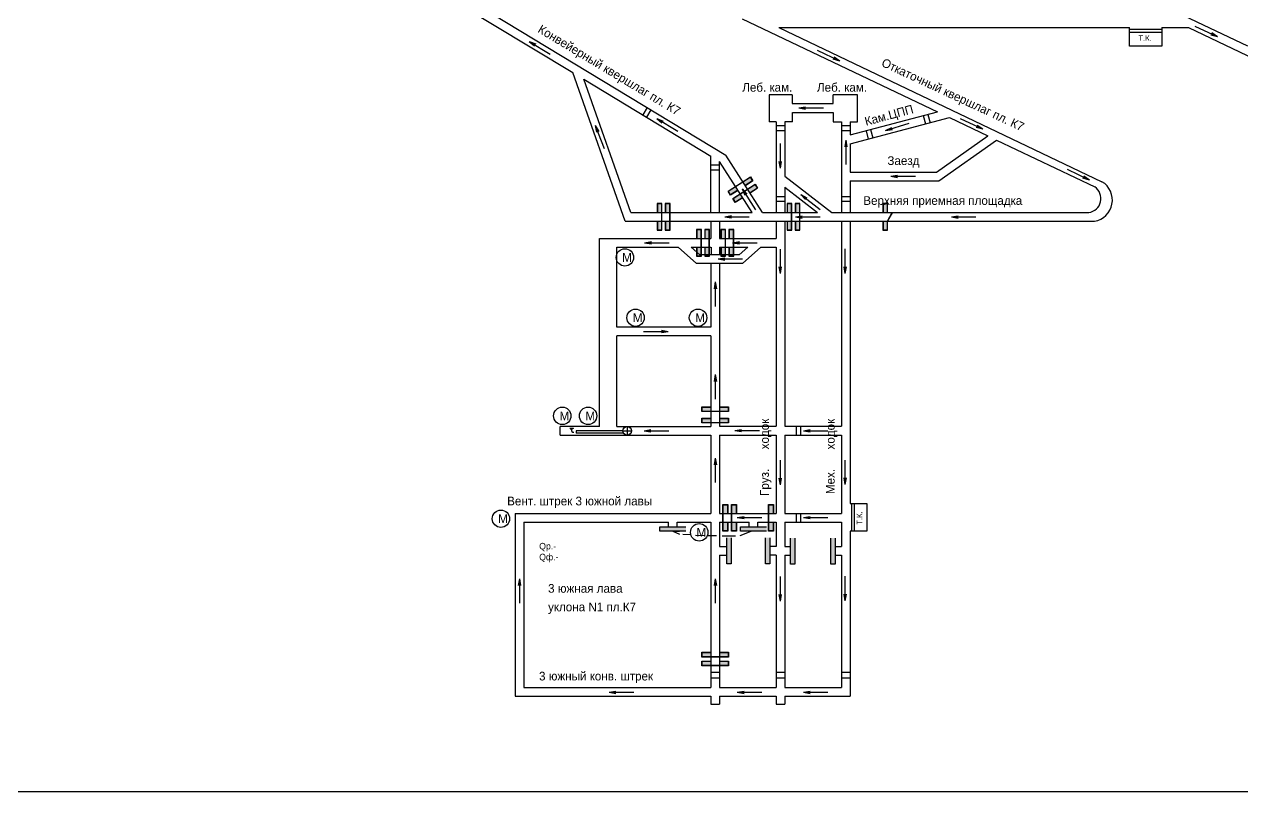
# Model space of a CAD drawing. Header units: millimetres. Extents: x -1405 to 845, y -571 to 479.
# Drawn here: x -915 to -356, y -571 to -219 of the extents above; entities that cross this region are included whole.
import ezdxf

# ---------------------------------------------------------------- set-up
doc = ezdxf.new("R2010")
doc.units = ezdxf.units.MM
for name, color, linetype in [('Датчики метана', 7, 'Continuous'), ('Двери', 7, 'Continuous'), ('Перемычки', 7, 'Continuous'), ('Струя', 7, 'Continuous')]:
    doc.layers.add(name, color=color, linetype=linetype)

msp = doc.modelspace()

# ---------------------------------------------------------------- hatches: boundary and pattern name
at = {"layer": 'Двери'}
h = msp.add_hatch(color=256, dxfattribs=at)
h.paths.add_polyline_path([(-583.68, -293.04), (-580.23, -290.83), (-581.42, -288.98), (-584.87, -291.19), (-584.81, -291.27), (-581.45, -289.12), (-580.37, -290.8), (-583.74, -292.96)])
h.paths.add_polyline_path([(-588.18, -293.43), (-584.81, -291.27), (-584.87, -291.19), (-588.24, -293.35)])
h.paths.add_polyline_path([(-590.51, -297.41), (-587.05, -295.2), (-587.11, -295.11), (-590.48, -297.27), (-591.55, -295.59), (-588.18, -293.43), (-588.24, -293.35), (-591.69, -295.56)])
h = msp.add_hatch(color=3, dxfattribs=at)
h.paths.add_polyline_path([(-580.37, -290.8), (-581.45, -289.12), (-584.81, -291.27), (-583.74, -292.96)])
h.paths.add_polyline_path([(-591.55, -295.59), (-590.48, -297.27), (-587.11, -295.11), (-588.18, -293.43)])
h = msp.add_hatch(color=256, dxfattribs=at)
h.paths.add_polyline_path([(-581.53, -296.41), (-578.07, -294.2), (-579.26, -292.35), (-582.71, -294.56), (-582.66, -294.64), (-579.29, -292.49), (-578.21, -294.17), (-581.58, -296.33)])
h.paths.add_polyline_path([(-586.03, -296.8), (-582.66, -294.64), (-582.71, -294.56), (-586.08, -296.71)])
h.paths.add_polyline_path([(-588.35, -300.78), (-584.9, -298.57), (-584.95, -298.48), (-588.32, -300.64), (-589.4, -298.95), (-586.03, -296.8), (-586.08, -296.71), (-589.54, -298.92)])
h = msp.add_hatch(color=3, dxfattribs=at)
h.paths.add_polyline_path([(-578.21, -294.17), (-579.29, -292.49), (-582.66, -294.64), (-581.58, -296.33)])
h.paths.add_polyline_path([(-589.4, -298.95), (-588.32, -300.64), (-584.95, -298.48), (-586.03, -296.8)])
h = msp.add_hatch(color=256, dxfattribs=at)
h.paths.add_polyline_path([(-624.24, -305.31), (-624.24, -301.21), (-622.04, -301.21), (-622.04, -305.31), (-622.14, -305.31), (-622.14, -301.31), (-624.14, -301.31), (-624.14, -305.31)])
h.paths.add_polyline_path([(-622.14, -309.31), (-622.14, -305.31), (-622.04, -305.31), (-622.04, -309.31)])
h.paths.add_polyline_path([(-624.24, -313.41), (-624.24, -309.31), (-624.14, -309.31), (-624.14, -313.31), (-622.14, -313.31), (-622.14, -309.31), (-622.04, -309.31), (-622.04, -313.41)])
h = msp.add_hatch(color=3, dxfattribs=at)
h.paths.add_polyline_path([(-624.14, -301.31), (-622.14, -301.31), (-622.14, -305.31), (-624.14, -305.31)])
h.paths.add_polyline_path([(-622.14, -313.31), (-624.14, -313.31), (-624.14, -309.31), (-622.14, -309.31)])
h = msp.add_hatch(color=256, dxfattribs=at)
h.paths.add_polyline_path([(-620.51, -305.31), (-620.51, -301.21), (-618.31, -301.21), (-618.31, -305.31), (-618.41, -305.31), (-618.41, -301.31), (-620.41, -301.31), (-620.41, -305.31)])
h.paths.add_polyline_path([(-618.41, -309.31), (-618.41, -305.31), (-618.31, -305.31), (-618.31, -309.31)])
h.paths.add_polyline_path([(-620.51, -313.41), (-620.51, -309.31), (-620.41, -309.31), (-620.41, -313.31), (-618.41, -313.31), (-618.41, -309.31), (-618.31, -309.31), (-618.31, -313.41)])
h = msp.add_hatch(color=3, dxfattribs=at)
h.paths.add_polyline_path([(-620.41, -301.31), (-618.41, -301.31), (-618.41, -305.31), (-620.41, -305.31)])
h.paths.add_polyline_path([(-618.41, -313.31), (-620.41, -313.31), (-620.41, -309.31), (-618.41, -309.31)])
h = msp.add_hatch(color=256, dxfattribs=at)
h.paths.add_polyline_path([(-564.55, -305.31), (-564.55, -301.21), (-562.35, -301.21), (-562.35, -305.31), (-562.45, -305.31), (-562.45, -301.31), (-564.45, -301.31), (-564.45, -305.31)])
h.paths.add_polyline_path([(-562.45, -309.31), (-562.45, -305.31), (-562.35, -305.31), (-562.35, -309.31)])
h.paths.add_polyline_path([(-564.55, -313.41), (-564.55, -309.31), (-564.45, -309.31), (-564.45, -313.31), (-562.45, -313.31), (-562.45, -309.31), (-562.35, -309.31), (-562.35, -313.41)])
h = msp.add_hatch(color=3, dxfattribs=at)
h.paths.add_polyline_path([(-564.45, -301.31), (-562.45, -301.31), (-562.45, -305.31), (-564.45, -305.31)])
h.paths.add_polyline_path([(-562.45, -313.31), (-564.45, -313.31), (-564.45, -309.31), (-562.45, -309.31)])
h = msp.add_hatch(color=256, dxfattribs=at)
h.paths.add_polyline_path([(-560.82, -305.31), (-560.82, -301.21), (-558.62, -301.21), (-558.62, -305.31), (-558.72, -305.31), (-558.72, -301.31), (-560.72, -301.31), (-560.72, -305.31)])
h.paths.add_polyline_path([(-558.72, -309.31), (-558.72, -305.31), (-558.62, -305.31), (-558.62, -309.31)])
h.paths.add_polyline_path([(-560.82, -313.41), (-560.82, -309.31), (-560.72, -309.31), (-560.72, -313.31), (-558.72, -313.31), (-558.72, -309.31), (-558.62, -309.31), (-558.62, -313.41)])
h = msp.add_hatch(color=3, dxfattribs=at)
h.paths.add_polyline_path([(-560.72, -301.31), (-558.72, -301.31), (-558.72, -305.31), (-560.72, -305.31)])
h.paths.add_polyline_path([(-558.72, -313.31), (-560.72, -313.31), (-560.72, -309.31), (-558.72, -309.31)])
h = msp.add_hatch(color=3, dxfattribs=at)
h.paths.add_polyline_path([(-520.42, -301.29), (-518.42, -301.29), (-518.42, -305.29), (-520.42, -305.29)])
h.paths.add_polyline_path([(-518.42, -313.29), (-520.42, -313.29), (-520.42, -309.29), (-518.42, -309.29)])
h = msp.add_hatch(color=256, dxfattribs=at)
h.paths.add_polyline_path([(-606.14, -317.27), (-606.14, -313.17), (-603.94, -313.17), (-603.94, -317.27), (-604.04, -317.27), (-604.04, -313.27), (-606.04, -313.27), (-606.04, -317.27)])
h.paths.add_polyline_path([(-604.04, -321.27), (-604.04, -317.27), (-603.94, -317.27), (-603.94, -321.27)])
h.paths.add_polyline_path([(-606.14, -325.37), (-606.14, -321.27), (-606.04, -321.27), (-606.04, -325.27), (-604.04, -325.27), (-604.04, -321.27), (-603.94, -321.27), (-603.94, -325.37)])
h = msp.add_hatch(color=3, dxfattribs=at)
h.paths.add_polyline_path([(-606.04, -313.27), (-604.04, -313.27), (-604.04, -317.27), (-606.04, -317.27)])
h.paths.add_polyline_path([(-604.04, -325.27), (-606.04, -325.27), (-606.04, -321.27), (-604.04, -321.27)])
h = msp.add_hatch(color=256, dxfattribs=at)
h.paths.add_polyline_path([(-602.42, -317.27), (-602.42, -313.17), (-600.22, -313.17), (-600.22, -317.27), (-600.32, -317.27), (-600.32, -313.27), (-602.32, -313.27), (-602.32, -317.27)])
h.paths.add_polyline_path([(-600.32, -321.27), (-600.32, -317.27), (-600.22, -317.27), (-600.22, -321.27)])
h.paths.add_polyline_path([(-602.42, -325.37), (-602.42, -321.27), (-602.32, -321.27), (-602.32, -325.27), (-600.32, -325.27), (-600.32, -321.27), (-600.22, -321.27), (-600.22, -325.37)])
h = msp.add_hatch(color=3, dxfattribs=at)
h.paths.add_polyline_path([(-602.32, -313.27), (-600.32, -313.27), (-600.32, -317.27), (-602.32, -317.27)])
h.paths.add_polyline_path([(-600.32, -325.27), (-602.32, -325.27), (-602.32, -321.27), (-600.32, -321.27)])
h = msp.add_hatch(color=256, dxfattribs=at)
h.paths.add_polyline_path([(-595.01, -317.27), (-595.01, -313.17), (-592.81, -313.17), (-592.81, -317.27), (-592.91, -317.27), (-592.91, -313.27), (-594.91, -313.27), (-594.91, -317.27)])
h.paths.add_polyline_path([(-592.91, -321.27), (-592.91, -317.27), (-592.81, -317.27), (-592.81, -321.27)])
h.paths.add_polyline_path([(-595.01, -325.37), (-595.01, -321.27), (-594.91, -321.27), (-594.91, -325.27), (-592.91, -325.27), (-592.91, -321.27), (-592.81, -321.27), (-592.81, -325.37)])
h = msp.add_hatch(color=3, dxfattribs=at)
h.paths.add_polyline_path([(-594.91, -313.27), (-592.91, -313.27), (-592.91, -317.27), (-594.91, -317.27)])
h.paths.add_polyline_path([(-592.91, -325.27), (-594.91, -325.27), (-594.91, -321.27), (-592.91, -321.27)])
h = msp.add_hatch(color=256, dxfattribs=at)
h.paths.add_polyline_path([(-591.29, -317.27), (-591.29, -313.17), (-589.09, -313.17), (-589.09, -317.27), (-589.19, -317.27), (-589.19, -313.27), (-591.19, -313.27), (-591.19, -317.27)])
h.paths.add_polyline_path([(-589.19, -321.27), (-589.19, -317.27), (-589.09, -317.27), (-589.09, -321.27)])
h.paths.add_polyline_path([(-591.29, -325.37), (-591.29, -321.27), (-591.19, -321.27), (-591.19, -325.27), (-589.19, -325.27), (-589.19, -321.27), (-589.09, -321.27), (-589.09, -325.37)])
h = msp.add_hatch(color=3, dxfattribs=at)
h.paths.add_polyline_path([(-591.19, -313.27), (-589.19, -313.27), (-589.19, -317.27), (-591.19, -317.27)])
h.paths.add_polyline_path([(-589.19, -325.27), (-591.19, -325.27), (-591.19, -321.27), (-589.19, -321.27)])
h = msp.add_hatch(color=256, dxfattribs=at)
h.paths.add_polyline_path([(-599.59, -394.63), (-603.69, -394.63), (-603.69, -396.83), (-599.59, -396.83), (-599.59, -396.73), (-603.59, -396.73), (-603.59, -394.73), (-599.59, -394.73)])
h.paths.add_polyline_path([(-595.59, -396.73), (-599.59, -396.73), (-599.59, -396.83), (-595.59, -396.83)])
h.paths.add_polyline_path([(-591.49, -394.63), (-595.59, -394.63), (-595.59, -394.73), (-591.59, -394.73), (-591.59, -396.73), (-595.59, -396.73), (-595.59, -396.83), (-591.49, -396.83)])
h = msp.add_hatch(color=3, dxfattribs=at)
h.paths.add_polyline_path([(-603.59, -394.73), (-603.59, -396.73), (-599.59, -396.73), (-599.59, -394.73)])
h.paths.add_polyline_path([(-591.59, -396.73), (-591.59, -394.73), (-595.59, -394.73), (-595.59, -396.73)])
h = msp.add_hatch(color=256, dxfattribs=at)
h.paths.add_polyline_path([(-599.59, -399.82), (-603.69, -399.82), (-603.69, -402.02), (-599.59, -402.02), (-599.59, -401.92), (-603.59, -401.92), (-603.59, -399.92), (-599.59, -399.92)])
h.paths.add_polyline_path([(-595.59, -401.92), (-599.59, -401.92), (-599.59, -402.02), (-595.59, -402.02)])
h.paths.add_polyline_path([(-591.49, -399.82), (-595.59, -399.82), (-595.59, -399.92), (-591.59, -399.92), (-591.59, -401.92), (-595.59, -401.92), (-595.59, -402.02), (-591.49, -402.02)])
h = msp.add_hatch(color=3, dxfattribs=at)
h.paths.add_polyline_path([(-603.59, -399.92), (-603.59, -401.92), (-599.59, -401.92), (-599.59, -399.92)])
h.paths.add_polyline_path([(-591.59, -401.92), (-591.59, -399.92), (-595.59, -399.92), (-595.59, -401.92)])
h = msp.add_hatch(color=256, dxfattribs=at)
h.paths.add_polyline_path([(-591.84, -443.58), (-591.84, -439.48), (-594.04, -439.48), (-594.04, -443.58), (-593.94, -443.58), (-593.94, -439.58), (-591.94, -439.58), (-591.94, -443.58)])
h.paths.add_polyline_path([(-593.94, -447.58), (-593.94, -443.58), (-594.04, -443.58), (-594.04, -447.58)])
h.paths.add_polyline_path([(-591.84, -451.68), (-591.84, -447.58), (-591.94, -447.58), (-591.94, -451.58), (-593.94, -451.58), (-593.94, -447.58), (-594.04, -447.58), (-594.04, -451.68)])
h = msp.add_hatch(color=3, dxfattribs=at)
h.paths.add_polyline_path([(-591.94, -439.58), (-593.94, -439.58), (-593.94, -443.58), (-591.94, -443.58)])
h.paths.add_polyline_path([(-593.94, -451.58), (-591.94, -451.58), (-591.94, -447.58), (-593.94, -447.58)])
h = msp.add_hatch(color=256, dxfattribs=at)
h.paths.add_polyline_path([(-587.84, -443.58), (-587.84, -439.48), (-590.04, -439.48), (-590.04, -443.58), (-589.94, -443.58), (-589.94, -439.58), (-587.94, -439.58), (-587.94, -443.58)])
h.paths.add_polyline_path([(-589.94, -447.58), (-589.94, -443.58), (-590.04, -443.58), (-590.04, -447.58)])
h.paths.add_polyline_path([(-587.84, -451.68), (-587.84, -447.58), (-587.94, -447.58), (-587.94, -451.58), (-589.94, -451.58), (-589.94, -447.58), (-590.04, -447.58), (-590.04, -451.68)])
h = msp.add_hatch(color=3, dxfattribs=at)
h.paths.add_polyline_path([(-587.94, -439.58), (-589.94, -439.58), (-589.94, -443.58), (-587.94, -443.58)])
h.paths.add_polyline_path([(-589.94, -451.58), (-587.94, -451.58), (-587.94, -447.58), (-589.94, -447.58)])
h = msp.add_hatch(color=256, dxfattribs=at)
h.paths.add_polyline_path([(-570.85, -443.58), (-570.85, -439.48), (-573.05, -439.48), (-573.05, -443.58), (-572.95, -443.58), (-572.95, -439.58), (-570.95, -439.58), (-570.95, -443.58)])
h.paths.add_polyline_path([(-572.95, -447.58), (-572.95, -443.58), (-573.05, -443.58), (-573.05, -447.58)])
h.paths.add_polyline_path([(-570.85, -451.68), (-570.85, -447.58), (-570.95, -447.58), (-570.95, -451.58), (-572.95, -451.58), (-572.95, -447.58), (-573.05, -447.58), (-573.05, -451.68)])
h = msp.add_hatch(color=3, dxfattribs=at)
h.paths.add_polyline_path([(-570.95, -439.58), (-572.95, -439.58), (-572.95, -443.58), (-570.95, -443.58)])
h.paths.add_polyline_path([(-572.95, -451.58), (-570.95, -451.58), (-570.95, -447.58), (-572.95, -447.58)])
h = msp.add_hatch(color=256, dxfattribs=at)
h.paths.add_polyline_path([(-599.59, -507.42), (-603.69, -507.42), (-603.69, -509.62), (-599.59, -509.62), (-599.59, -509.52), (-603.59, -509.52), (-603.59, -507.52), (-599.59, -507.52)])
h.paths.add_polyline_path([(-595.59, -509.52), (-599.59, -509.52), (-599.59, -509.62), (-595.59, -509.62)])
h.paths.add_polyline_path([(-591.49, -507.42), (-595.59, -507.42), (-595.59, -507.52), (-591.59, -507.52), (-591.59, -509.52), (-595.59, -509.52), (-595.59, -509.62), (-591.49, -509.62)])
h = msp.add_hatch(color=3, dxfattribs=at)
h.paths.add_polyline_path([(-603.59, -507.52), (-603.59, -509.52), (-599.59, -509.52), (-599.59, -507.52)])
h.paths.add_polyline_path([(-591.59, -509.52), (-591.59, -507.52), (-595.59, -507.52), (-595.59, -509.52)])
h = msp.add_hatch(color=256, dxfattribs=at)
h.paths.add_polyline_path([(-599.59, -511.42), (-603.69, -511.42), (-603.69, -513.62), (-599.59, -513.62), (-599.59, -513.52), (-603.59, -513.52), (-603.59, -511.52), (-599.59, -511.52)])
h.paths.add_polyline_path([(-595.59, -513.52), (-599.59, -513.52), (-599.59, -513.62), (-595.59, -513.62)])
h.paths.add_polyline_path([(-591.49, -511.42), (-595.59, -511.42), (-595.59, -511.52), (-591.59, -511.52), (-591.59, -513.52), (-595.59, -513.52), (-595.59, -513.62), (-591.49, -513.62)])
h = msp.add_hatch(color=3, dxfattribs=at)
h.paths.add_polyline_path([(-603.59, -511.52), (-603.59, -513.52), (-599.59, -513.52), (-599.59, -511.52)])
h.paths.add_polyline_path([(-591.59, -513.52), (-591.59, -511.52), (-595.59, -511.52), (-595.59, -513.52)])
at = {"layer": 'Перемычки'}
h = msp.add_hatch(color=256, dxfattribs=at)
h.paths.add_polyline_path([(-623.13, -451.89), (-619.03, -451.89), (-619.03, -451.79), (-623.03, -451.79), (-623.03, -449.79), (-619.03, -449.79), (-619.03, -449.69), (-623.13, -449.69)])
h.paths.add_polyline_path([(-619.03, -451.79), (-619.03, -451.89), (-610.93, -451.89), (-610.93, -449.69), (-619.03, -449.69), (-619.03, -449.79), (-611.03, -449.79), (-611.03, -451.79)])
h = msp.add_hatch(color=3, dxfattribs=at)
h.paths.add_polyline_path([(-623.03, -449.79), (-623.03, -451.79), (-619.03, -451.79), (-619.03, -449.79)])
h.paths.add_polyline_path([(-615.03, -451.79), (-615.03, -449.79), (-619.03, -449.79), (-619.03, -451.79)])
h.paths.add_polyline_path([(-615.03, -451.79), (-611.03, -451.79), (-611.03, -449.79), (-615.03, -449.79)])
h = msp.add_hatch(color=256, dxfattribs=at)
h.paths.add_polyline_path([(-586.06, -451.89), (-581.96, -451.89), (-581.96, -451.79), (-585.96, -451.79), (-585.96, -449.79), (-581.96, -449.79), (-581.96, -449.69), (-586.06, -449.69)])
h.paths.add_polyline_path([(-581.96, -451.79), (-581.96, -451.89), (-573.86, -451.89), (-573.86, -449.69), (-581.96, -449.69), (-581.96, -449.79), (-573.96, -449.79), (-573.96, -451.79)])
h = msp.add_hatch(color=3, dxfattribs=at)
h.paths.add_polyline_path([(-585.96, -449.79), (-585.96, -451.79), (-581.96, -451.79), (-581.96, -449.79)])
h.paths.add_polyline_path([(-577.96, -451.79), (-577.96, -449.79), (-581.96, -449.79), (-581.96, -451.79)])
h.paths.add_polyline_path([(-577.96, -451.79), (-573.96, -451.79), (-573.96, -449.79), (-577.96, -449.79)])
h = msp.add_hatch(color=256, dxfattribs=at)
h.paths.add_polyline_path([(-590.17, -466.91), (-590.17, -462.81), (-590.27, -462.81), (-590.27, -466.81), (-592.27, -466.81), (-592.27, -462.81), (-592.37, -462.81), (-592.37, -466.91)])
h.paths.add_polyline_path([(-590.27, -462.81), (-590.17, -462.81), (-590.17, -454.71), (-592.37, -454.71), (-592.37, -462.81), (-592.27, -462.81), (-592.27, -454.81), (-590.27, -454.81)])
h = msp.add_hatch(color=3, dxfattribs=at)
h.paths.add_polyline_path([(-592.27, -466.81), (-590.27, -466.81), (-590.27, -462.81), (-592.27, -462.81)])
h.paths.add_polyline_path([(-590.27, -458.81), (-592.27, -458.81), (-592.27, -462.81), (-590.27, -462.81)])
h.paths.add_polyline_path([(-590.27, -458.81), (-590.27, -454.81), (-592.27, -454.81), (-592.27, -458.81)])
h = msp.add_hatch(color=256, dxfattribs=at)
h.paths.add_polyline_path([(-572.35, -466.91), (-572.35, -462.81), (-572.45, -462.81), (-572.45, -466.81), (-574.45, -466.81), (-574.45, -462.81), (-574.55, -462.81), (-574.55, -466.91)])
h.paths.add_polyline_path([(-572.45, -462.81), (-572.35, -462.81), (-572.35, -454.71), (-574.55, -454.71), (-574.55, -462.81), (-574.45, -462.81), (-574.45, -454.81), (-572.45, -454.81)])
h = msp.add_hatch(color=3, dxfattribs=at)
h.paths.add_polyline_path([(-574.45, -466.81), (-572.45, -466.81), (-572.45, -462.81), (-574.45, -462.81)])
h.paths.add_polyline_path([(-572.45, -458.81), (-574.45, -458.81), (-574.45, -462.81), (-572.45, -462.81)])
h.paths.add_polyline_path([(-572.45, -458.81), (-572.45, -454.81), (-574.45, -454.81), (-574.45, -458.81)])
h = msp.add_hatch(color=256, dxfattribs=at)
h.paths.add_polyline_path([(-560.87, -467.09), (-560.87, -462.99), (-560.97, -462.99), (-560.97, -466.99), (-562.97, -466.99), (-562.97, -462.99), (-563.07, -462.99), (-563.07, -467.09)])
h.paths.add_polyline_path([(-560.97, -462.99), (-560.87, -462.99), (-560.87, -454.89), (-563.07, -454.89), (-563.07, -462.99), (-562.97, -462.99), (-562.97, -454.99), (-560.97, -454.99)])
h = msp.add_hatch(color=3, dxfattribs=at)
h.paths.add_polyline_path([(-562.97, -466.99), (-560.97, -466.99), (-560.97, -462.99), (-562.97, -462.99)])
h.paths.add_polyline_path([(-560.97, -458.99), (-562.97, -458.99), (-562.97, -462.99), (-560.97, -462.99)])
h.paths.add_polyline_path([(-560.97, -458.99), (-560.97, -454.99), (-562.97, -454.99), (-562.97, -458.99)])
h = msp.add_hatch(color=256, dxfattribs=at)
h.paths.add_polyline_path([(-542.36, -467.09), (-542.36, -462.99), (-542.46, -462.99), (-542.46, -466.99), (-544.46, -466.99), (-544.46, -462.99), (-544.56, -462.99), (-544.56, -467.09)])
h.paths.add_polyline_path([(-542.46, -462.99), (-542.36, -462.99), (-542.36, -454.89), (-544.56, -454.89), (-544.56, -462.99), (-544.46, -462.99), (-544.46, -454.99), (-542.46, -454.99)])
h = msp.add_hatch(color=3, dxfattribs=at)
h.paths.add_polyline_path([(-544.46, -466.99), (-542.46, -466.99), (-542.46, -462.99), (-544.46, -462.99)])
h.paths.add_polyline_path([(-542.46, -458.99), (-544.46, -458.99), (-544.46, -462.99), (-542.46, -462.99)])
h.paths.add_polyline_path([(-542.46, -458.99), (-542.46, -454.99), (-544.46, -454.99), (-544.46, -458.99)])

# ---------------------------------------------------------------- linework, layer by layer
for p, q in [((-421.17, -196.29), (-352.97, -228.82)), ((-715.79, -204.47), (-592.76, -278.91)), ((-718.8, -207.32), (-663.04, -241.06)), ((-585.17, -216.31), (-495.46, -259.09)), ((-568.39, -220.31), (-407.15, -220.31)), ((-568.39, -220.31), (-419.81, -291.17)), ((-407.15, -228.91), (-407.15, -220.31)), ((-392.24, -220.31), (-392.24, -228.91)), ((-392.24, -220.31), (-380.1, -220.31)), ((-380.1, -220.31), (-205.28, -303.69)), ((-392.24, -228.91), (-407.15, -228.91)), ((-638.92, -309.31), (-663.04, -241.06)), ((-636.34, -305.31), (-657.95, -244.14)), ((-657.95, -244.14), (-599.59, -279.45)), ((-572.8, -251.33), (-572.8, -263.72)), ((-562.16, -251.33), (-572.8, -251.33)), ((-562.16, -251.33), (-562.16, -255.31)), ((-532.24, -251.33), (-543.39, -251.33)), ((-543.39, -255.31), (-543.39, -251.33)), ((-532.24, -263.72), (-532.24, -251.33)), ((-562.16, -255.31), (-543.39, -255.31)), ((-562.12, -259.31), (-543.4, -259.31)), ((-562.12, -263.69), (-562.12, -259.31)), ((-543.4, -259.31), (-543.4, -263.72)), ((-535.59, -269.68), (-495.46, -259.09)), ((-535.59, -273.79), (-489.91, -261.74)), ((-489.91, -261.74), (-472.29, -270.14)), ((-569.59, -263.69), (-572.8, -263.69)), ((-569.59, -263.69), (-569.59, -305.31)), ((-565.59, -263.69), (-565.59, -288.7)), ((-562.12, -263.69), (-565.59, -263.69)), ((-543.4, -263.72), (-539.59, -263.72)), ((-539.59, -263.72), (-539.59, -305.31)), ((-535.59, -263.72), (-535.59, -269.68)), ((-535.59, -263.72), (-532.24, -263.72)), ((-535.59, -273.79), (-535.59, -286.81)), ((-495.89, -286.81), (-472.29, -270.14)), ((-494.87, -290.8), (-468.23, -272.08)), ((-468.23, -272.08), (-423.16, -293.57)), ((-599.59, -305.31), (-599.59, -279.45)), ((-575.87, -305.31), (-592.76, -278.91)), ((-580.59, -305.31), (-595.6, -281.86)), ((-595.6, -305.31), (-595.6, -281.86)), ((-595.59, -281.87), (-595.59, -281.87)), ((-565.59, -288.7), (-544.04, -305.31)), ((-535.59, -286.81), (-495.89, -286.81)), ((-535.59, -290.8), (-494.87, -290.8)), ((-535.59, -290.8), (-535.59, -305.31)), ((-565.59, -293.75), (-550.59, -305.31)), ((-565.59, -293.75), (-565.59, -305.31)), ((-636.34, -305.31), (-580.59, -305.31)), ((-575.87, -305.31), (-550.59, -305.31)), ((-565.59, -305.31), (-565.59, -305.31)), ((-544.04, -305.31), (-425.84, -305.33)), ((-638.92, -309.31), (-423.27, -309.31)), ((-599.59, -309.31), (-599.59, -317.27)), ((-595.59, -309.31), (-595.59, -317.27)), ((-569.59, -309.31), (-569.59, -317.27)), ((-565.59, -309.31), (-565.59, -403.58)), ((-539.59, -309.31), (-539.59, -403.58)), ((-535.59, -309.31), (-535.59, -439.02)), ((-650.75, -317.27), (-599.59, -317.27)), ((-650.75, -403.67), (-650.75, -317.27)), ((-595.59, -317.27), (-569.59, -317.27)), ((-642.75, -321.27), (-614.63, -321.27)), ((-642.75, -358.07), (-642.75, -321.27)), ((-606.15, -328.76), (-614.63, -321.27)), ((-604.64, -324.76), (-608.59, -321.27)), ((-608.59, -321.27), (-599.59, -321.27)), ((-599.49, -321.27), (-599.49, -324.76)), ((-595.59, -321.27), (-595.59, -324.76)), ((-595.59, -321.27), (-582.59, -321.27)), ((-586.53, -324.76), (-582.59, -321.27)), ((-585.02, -328.76), (-576.55, -321.27)), ((-576.55, -321.27), (-569.59, -321.27)), ((-569.59, -321.27), (-569.59, -403.58)), ((-569.59, -321.27), (-569.59, -403.58)), ((-585.02, -328.76), (-606.15, -328.76)), ((-586.53, -324.76), (-604.64, -324.76)), ((-599.58, -328.76), (-599.59, -358.05)), ((-595.59, -328.76), (-595.59, -403.58)), ((-599.59, -358.05), (-642.75, -358.07)), ((-599.59, -362.05), (-642.75, -362.07)), ((-642.75, -403.67), (-642.75, -362.07)), ((-599.57, -362.05), (-599.59, -403.67)), ((-650.75, -403.67), (-668.79, -403.67)), ((-668.79, -407.67), (-668.79, -403.67)), ((-668.79, -407.67), (-599.59, -407.67)), ((-640.07, -405.67), (-661.5, -405.67)), ((-661.5, -405.67), (-661.5, -406.67)), ((-639.8, -406.67), (-661.5, -406.67)), ((-642.75, -403.67), (-599.59, -403.67)), ((-640.07, -405.67), (-636.07, -405.67)), ((-638.07, -403.67), (-638.07, -407.67)), ((-599.59, -407.67), (-599.59, -443.58)), ((-595.59, -403.58), (-569.59, -403.58)), ((-595.59, -407.58), (-569.59, -407.58)), ((-595.59, -407.58), (-595.59, -443.58)), ((-569.59, -407.58), (-569.59, -443.58)), ((-565.59, -403.58), (-539.59, -403.58)), ((-565.59, -407.58), (-565.59, -443.58)), ((-565.59, -407.58), (-539.59, -407.58)), ((-539.59, -407.58), (-539.59, -443.58)), ((-535.59, -439.02), (-527.96, -439.02)), ((-527.96, -439.02), (-527.96, -451.74)), ((-689.59, -443.58), (-599.59, -443.58)), ((-689.59, -443.58), (-689.59, -527.58)), ((-685.59, -447.58), (-619.03, -447.58)), ((-685.59, -447.58), (-685.59, -523.58)), ((-619.03, -449.79), (-619.03, -447.58)), ((-615.03, -449.79), (-615.03, -447.58)), ((-615.03, -447.58), (-599.59, -447.58)), ((-599.59, -447.58), (-599.59, -523.58)), ((-595.59, -443.58), (-569.59, -443.58)), ((-595.59, -447.58), (-590.09, -447.58)), ((-595.59, -447.58), (-595.59, -458.81)), ((-590.09, -447.58), (-581.96, -447.58)), ((-581.96, -449.79), (-581.96, -447.58)), ((-577.96, -449.79), (-577.96, -447.58)), ((-577.96, -447.58), (-569.59, -447.58)), ((-569.59, -447.58), (-569.59, -458.81)), ((-565.59, -443.58), (-539.59, -443.58)), ((-565.59, -447.58), (-565.59, -458.81)), ((-565.59, -447.58), (-539.59, -447.58)), ((-539.59, -447.58), (-539.59, -458.81)), ((-617.03, -451.79), (-613.93, -451.79)), ((-617.03, -451.79), (-613.93, -453.17)), ((-612.45, -453.14), (-608.94, -453.34)), ((-586.16, -453.7), (-581, -451.79)), ((-527.96, -451.74), (-535.59, -451.74)), ((-535.59, -451.74), (-535.59, -527.58)), ((-606.66, -453.55), (-602.73, -453.76)), ((-601, -453.7), (-596.92, -453.7)), ((-594.34, -453.92), (-588.31, -453.92)), ((-595.59, -458.81), (-592.27, -458.81)), ((-595.59, -462.81), (-595.59, -487.58)), ((-595.59, -462.81), (-592.27, -462.81)), ((-569.59, -458.81), (-572.45, -458.81)), ((-569.59, -462.81), (-572.45, -462.81)), ((-569.59, -462.81), (-569.59, -487.58)), ((-565.59, -458.81), (-562.97, -458.81)), ((-565.59, -462.81), (-565.59, -523.58)), ((-565.59, -462.81), (-562.97, -462.81)), ((-542.46, -458.81), (-539.59, -458.81)), ((-542.46, -462.81), (-539.59, -462.81)), ((-539.59, -462.81), (-539.59, -523.58)), ((-595.59, -487.58), (-595.59, -523.58)), ((-569.59, -487.58), (-569.59, -523.58)), ((-685.59, -523.58), (-599.59, -523.58)), ((-595.59, -523.58), (-569.59, -523.58)), ((-565.59, -523.58), (-539.59, -523.58)), ((-689.59, -527.58), (-599.59, -527.58)), ((-599.59, -527.58), (-599.59, -531.2)), ((-599.59, -531.2), (-595.59, -531.2)), ((-595.59, -527.58), (-569.59, -527.58)), ((-595.59, -527.58), (-595.59, -531.2)), ((-569.59, -527.58), (-569.59, -531.2)), ((-569.59, -531.2), (-565.59, -531.2)), ((-565.59, -527.58), (-535.59, -527.58)), ((-565.59, -527.58), (-565.59, -531.2)), ((-1404.51, -571.44), (845.49, -571.44))]:
    msp.add_line(p, q)
at = {"color": 1}
for p, q in [((-407.15, -221.05), (-392.24, -221.05)), ((-407.15, -222.52), (-392.24, -222.52)), ((-628.81, -257.1), (-630.88, -260.52)), ((-627.1, -258.13), (-629.17, -261.55)), ((-501.94, -260.8), (-500.93, -264.65)), ((-499.86, -260.25), (-498.84, -264.1)), ((-569.59, -265.43), (-565.59, -265.43)), ((-569.59, -267.63), (-565.59, -267.63)), ((-539.59, -265.43), (-535.59, -265.43)), ((-539.59, -267.63), (-535.59, -267.63)), ((-528.26, -267.75), (-527.25, -271.59)), ((-526.17, -267.19), (-525.16, -271.04)), ((-599.59, -283.47), (-595.59, -283.47)), ((-599.59, -285.66), (-595.59, -285.66)), ((-569.59, -297.93), (-565.59, -297.93)), ((-569.59, -300.13), (-565.59, -300.13)), ((-539.59, -297.93), (-535.59, -297.93)), ((-539.59, -300.13), (-535.59, -300.13)), ((-560.35, -403.58), (-560.35, -407.58)), ((-558.45, -403.58), (-558.45, -407.58)), ((-534.88, -439.02), (-534.88, -451.74)), ((-533.69, -439.02), (-533.69, -451.74)), ((-560.35, -443.58), (-560.35, -447.58)), ((-558.45, -443.58), (-558.45, -447.58)), ((-599.59, -516.55), (-595.59, -516.55)), ((-599.59, -519.14), (-595.59, -519.14)), ((-569.59, -516.55), (-565.59, -516.55)), ((-569.59, -519.14), (-565.59, -519.14)), ((-539.59, -516.55), (-535.59, -516.55)), ((-539.59, -519.14), (-535.59, -519.14))]:
    msp.add_line(p, q, dxfattribs=at)
msp.add_circle((-638.07, -405.67), 2)
for centre, radius, start, end in [((-426.73, -298.94), 6.45, 277.9431, 56.4125), ((-424.88, -299.61), 9.84, 279.4622, 58.964)]:
    msp.add_arc(centre, radius, start, end)
at = {"layer": 'Датчики метана', "color": 7}
for centre in [(-639.1, -325.98), (-634.19, -353.67), (-605.48, -353.67), (-667.87, -398.77), (-656, -398.77), (-696.08, -446.04), (-604.94, -452.29)]:
    msp.add_circle(centre, 4, dxfattribs=at)
at = {"layer": 'Двери'}
for p, q in [((-518.43, -301.31), (-520.43, -301.31)), ((-520.43, -309.31), (-520.43, -313.31)), ((-520.43, -313.31), (-518.43, -313.31)), ((-518.43, -313.31), (-518.43, -309.31))]:
    msp.add_line(p, q, dxfattribs=at)
at = {"layer": 'Двери', "color": 7}
for p, q in [((-518.43, -309.31), (-516.21, -305.32)), ((-516.13, -305.32), (-518.33, -309.31))]:
    msp.add_line(p, q, dxfattribs=at)
at = {"layer": 'Двери'}
for points in [[(-587.05, -295.2), (-590.51, -297.41), (-591.69, -295.56), (-581.42, -288.98), (-580.23, -290.83), (-583.68, -293.04)], [(-587.11, -295.11), (-590.48, -297.27), (-591.55, -295.59), (-581.45, -289.12), (-580.37, -290.8), (-583.74, -292.96)], [(-584.9, -298.57), (-588.35, -300.78), (-589.54, -298.92), (-579.26, -292.35), (-578.07, -294.2), (-581.53, -296.41)], [(-584.95, -298.48), (-588.32, -300.64), (-589.4, -298.95), (-579.29, -292.49), (-578.21, -294.17), (-581.58, -296.33)], [(-624.24, -309.31), (-624.24, -313.41), (-622.04, -313.41), (-622.04, -301.21), (-624.24, -301.21), (-624.24, -305.31)], [(-624.14, -309.31), (-624.14, -313.31), (-622.14, -313.31), (-622.14, -301.31), (-624.14, -301.31), (-624.14, -305.31)], [(-620.51, -309.31), (-620.51, -313.41), (-618.31, -313.41), (-618.31, -301.21), (-620.51, -301.21), (-620.51, -305.31)], [(-620.41, -309.31), (-620.41, -313.31), (-618.41, -313.31), (-618.41, -301.31), (-620.41, -301.31), (-620.41, -305.31)], [(-564.55, -309.31), (-564.55, -313.41), (-562.35, -313.41), (-562.35, -301.21), (-564.55, -301.21), (-564.55, -305.31)], [(-564.45, -309.31), (-564.45, -313.31), (-562.45, -313.31), (-562.45, -301.31), (-564.45, -301.31), (-564.45, -305.31)], [(-560.82, -309.31), (-560.82, -313.41), (-558.62, -313.41), (-558.62, -301.21), (-560.82, -301.21), (-560.82, -305.31)], [(-560.72, -309.31), (-560.72, -313.31), (-558.72, -313.31), (-558.72, -301.31), (-560.72, -301.31), (-560.72, -305.31)], [(-518.33, -305.32), (-518.33, -301.21), (-520.53, -301.21), (-520.53, -305.31)], [(-520.43, -301.31), (-520.43, -305.31)], [(-518.43, -305.32), (-518.43, -301.31)], [(-606.14, -321.27), (-606.14, -325.37), (-603.94, -325.37), (-603.94, -313.17), (-606.14, -313.17), (-606.14, -317.27)], [(-606.04, -321.27), (-606.04, -325.27), (-604.04, -325.27), (-604.04, -313.27), (-606.04, -313.27), (-606.04, -317.27)], [(-602.42, -321.27), (-602.42, -325.37), (-600.22, -325.37), (-600.22, -313.17), (-602.42, -313.17), (-602.42, -317.27)], [(-602.32, -321.27), (-602.32, -325.27), (-600.32, -325.27), (-600.32, -313.27), (-602.32, -313.27), (-602.32, -317.27)], [(-595.01, -321.27), (-595.01, -325.37), (-592.81, -325.37), (-592.81, -313.17), (-595.01, -313.17), (-595.01, -317.27)], [(-594.91, -321.27), (-594.91, -325.27), (-592.91, -325.27), (-592.91, -313.27), (-594.91, -313.27), (-594.91, -317.27)], [(-591.29, -321.27), (-591.29, -325.37), (-589.09, -325.37), (-589.09, -313.17), (-591.29, -313.17), (-591.29, -317.27)], [(-591.19, -321.27), (-591.19, -325.27), (-589.19, -325.27), (-589.19, -313.27), (-591.19, -313.27), (-591.19, -317.27)], [(-520.53, -309.31), (-520.53, -313.41), (-518.33, -313.41), (-518.33, -309.31)], [(-595.59, -394.63), (-591.49, -394.63), (-591.49, -396.83), (-603.69, -396.83), (-603.69, -394.63), (-599.59, -394.63)], [(-595.59, -394.73), (-591.59, -394.73), (-591.59, -396.73), (-603.59, -396.73), (-603.59, -394.73), (-599.59, -394.73)], [(-595.59, -399.82), (-591.49, -399.82), (-591.49, -402.02), (-603.69, -402.02), (-603.69, -399.82), (-599.59, -399.82)], [(-595.59, -399.92), (-591.59, -399.92), (-591.59, -401.92), (-603.59, -401.92), (-603.59, -399.92), (-599.59, -399.92)], [(-591.84, -447.58), (-591.84, -451.68), (-594.04, -451.68), (-594.04, -439.48), (-591.84, -439.48), (-591.84, -443.58)], [(-591.94, -447.58), (-591.94, -451.58), (-593.94, -451.58), (-593.94, -439.58), (-591.94, -439.58), (-591.94, -443.58)], [(-587.84, -447.58), (-587.84, -451.68), (-590.04, -451.68), (-590.04, -439.48), (-587.84, -439.48), (-587.84, -443.58)], [(-587.94, -447.58), (-587.94, -451.58), (-589.94, -451.58), (-589.94, -439.58), (-587.94, -439.58), (-587.94, -443.58)], [(-570.85, -447.58), (-570.85, -451.68), (-573.05, -451.68), (-573.05, -439.48), (-570.85, -439.48), (-570.85, -443.58)], [(-570.95, -447.58), (-570.95, -451.58), (-572.95, -451.58), (-572.95, -439.58), (-570.95, -439.58), (-570.95, -443.58)], [(-595.59, -507.42), (-591.49, -507.42), (-591.49, -509.62), (-603.69, -509.62), (-603.69, -507.42), (-599.59, -507.42)], [(-595.59, -507.52), (-591.59, -507.52), (-591.59, -509.52), (-603.59, -509.52), (-603.59, -507.52), (-599.59, -507.52)], [(-595.59, -511.42), (-591.49, -511.42), (-591.49, -513.62), (-603.69, -513.62), (-603.69, -511.42), (-599.59, -511.42)], [(-595.59, -511.52), (-591.59, -511.52), (-591.59, -513.52), (-603.59, -513.52), (-603.59, -511.52), (-599.59, -511.52)]]:
    msp.add_lwpolyline(points, dxfattribs=at)
at = {"layer": 'Перемычки'}
for points in [[(-611.03, -451.79), (-623.03, -451.79), (-623.03, -449.79), (-611.03, -449.79)], [(-573.96, -451.79), (-585.96, -451.79), (-585.96, -449.79), (-573.96, -449.79)], [(-590.27, -454.81), (-590.27, -466.81), (-592.27, -466.81), (-592.27, -454.81)], [(-572.45, -454.81), (-572.45, -466.81), (-574.45, -466.81), (-574.45, -454.81)], [(-560.97, -454.99), (-560.97, -466.99), (-562.97, -466.99), (-562.97, -454.99)], [(-542.46, -454.99), (-542.46, -466.99), (-544.46, -466.99), (-544.46, -454.99)]]:
    msp.add_lwpolyline(points, dxfattribs=at)
at = {"layer": 'Струя', "color": 1}
for p, q in [((-366.77, -224.64), (-377, -219.83)), ((-366.77, -224.64), (-369.81, -223.79)), ((-366.77, -224.64), (-369.37, -222.84)), ((-540.37, -235.75), (-550.56, -230.85)), ((-540.37, -235.75), (-543.4, -234.87)), ((-540.37, -235.75), (-542.95, -233.93)), ((-559.12, -257.28), (-556.01, -256.76)), ((-559.12, -257.28), (-556.01, -257.8)), ((-559.12, -257.28), (-547.82, -257.28)), ((-474.61, -267.11), (-484.8, -262.22)), ((-652.71, -265.38), (-651.1, -268.1)), ((-652.71, -265.38), (-648.66, -275.93)), ((-652.71, -265.38), (-652.08, -268.47)), ((-519.28, -267.6), (-508.45, -264.35)), ((-519.28, -267.6), (-516.45, -266.21)), ((-519.28, -267.6), (-516.15, -267.21)), ((-474.61, -267.11), (-477.64, -266.23)), ((-474.61, -267.11), (-477.19, -265.29)), ((-567.58, -285), (-567.58, -273.7)), ((-537.55, -272.03), (-538.07, -275.14)), ((-537.55, -272.03), (-537.55, -283.33)), ((-537.55, -272.03), (-537.03, -275.14)), ((-567.58, -285), (-568.11, -281.89)), ((-567.58, -285), (-567.06, -281.89)), ((-516.86, -288.69), (-513.75, -288.17)), ((-516.86, -288.69), (-513.75, -289.21)), ((-516.86, -288.69), (-505.56, -288.69)), ((-425.5, -290.49), (-435.69, -285.59)), ((-425.5, -290.49), (-428.53, -289.61)), ((-425.5, -290.49), (-428.08, -288.67)), ((-585.13, -294.49), (-579.12, -304.06)), ((-585.13, -294.49), (-583.92, -297.4)), ((-585.13, -294.49), (-583.04, -296.85)), ((-558.23, -297.01), (-555.47, -298.52)), ((-558.23, -297.01), (-556.11, -299.34)), ((-558.23, -297.01), (-549.35, -304)), ((-593.22, -307.25), (-590.11, -306.72)), ((-593.22, -307.25), (-581.91, -307.25)), ((-593.22, -307.25), (-590.11, -307.77)), ((-560.66, -307.37), (-557.55, -306.84)), ((-560.66, -307.37), (-549.35, -307.37)), ((-560.66, -307.37), (-557.55, -307.89)), ((-489.03, -307.37), (-485.92, -306.84)), ((-489.03, -307.37), (-485.92, -307.89)), ((-489.03, -307.37), (-477.72, -307.37)), ((-630.02, -319.21), (-626.9, -318.68)), ((-589.56, -319.21), (-586.45, -318.68)), ((-630.02, -319.21), (-618.71, -319.21)), ((-630.02, -319.21), (-626.9, -319.73)), ((-589.56, -319.21), (-578.25, -319.21)), ((-589.56, -319.21), (-586.45, -319.73)), ((-567.58, -333.42), (-567.58, -322.12)), ((-537.81, -333.33), (-537.81, -322.03)), ((-596.27, -326.69), (-593.16, -326.17)), ((-596.27, -326.69), (-584.96, -326.69)), ((-596.27, -326.69), (-593.16, -327.22)), ((-567.58, -333.42), (-568.11, -330.31)), ((-567.58, -333.42), (-567.06, -330.31)), ((-537.81, -333.33), (-538.34, -330.22)), ((-537.81, -333.33), (-537.29, -330.22)), ((-597.55, -379.82), (-598.07, -382.93)), ((-597.55, -379.82), (-597.03, -382.93)), ((-597.55, -379.82), (-597.55, -391.12)), ((-662.76, -404.55), (-664.34, -404.6)), ((-662.76, -404.55), (-664.23, -405.11)), ((-630.22, -405.6), (-627.11, -405.08)), ((-630.22, -405.6), (-618.92, -405.6)), ((-630.22, -405.6), (-627.11, -406.12)), ((-588.54, -405.51), (-585.43, -404.99)), ((-588.54, -405.51), (-577.24, -405.51)), ((-588.54, -405.51), (-585.43, -406.03)), ((-557.07, -405.62), (-553.96, -405.1)), ((-557.07, -405.62), (-553.96, -406.14)), ((-557.07, -405.62), (-545.77, -405.62)), ((-597.55, -418.14), (-598.07, -421.25)), ((-597.55, -418.14), (-597.03, -421.25)), ((-597.55, -418.14), (-597.55, -429.44)), ((-567.58, -430.46), (-567.58, -419.15)), ((-537.81, -430.36), (-537.81, -419.06)), ((-567.58, -430.46), (-568.11, -427.35)), ((-567.58, -430.46), (-567.06, -427.35)), ((-537.81, -430.36), (-538.34, -427.25)), ((-537.81, -430.36), (-537.29, -427.25)), ((-587.46, -445.48), (-576.15, -445.48)), ((-587.45, -445.48), (-584.34, -444.95)), ((-587.45, -445.48), (-584.34, -446)), ((-557.07, -445.48), (-553.96, -444.96)), ((-557.07, -445.48), (-545.77, -445.48)), ((-557.07, -445.48), (-553.96, -446)), ((-687.6, -473.59), (-688.12, -476.7)), ((-687.6, -473.59), (-687.07, -476.7)), ((-687.6, -473.59), (-687.6, -484.89)), ((-597.55, -473.59), (-598.07, -476.7)), ((-597.55, -473.59), (-597.55, -484.89)), ((-597.55, -473.59), (-597.03, -476.7)), ((-567.58, -483.9), (-567.58, -472.6)), ((-537.81, -483.81), (-537.81, -472.5)), ((-567.58, -483.9), (-568.11, -480.79)), ((-567.58, -483.9), (-567.06, -480.79)), ((-537.81, -483.81), (-538.34, -480.7)), ((-537.81, -483.81), (-537.29, -480.7)), ((-646.3, -525.75), (-643.19, -525.22)), ((-646.3, -525.75), (-635, -525.75)), ((-646.3, -525.75), (-643.19, -526.27)), ((-587.46, -525.75), (-584.34, -525.22)), ((-587.46, -525.75), (-576.15, -525.75)), ((-587.46, -525.75), (-584.34, -526.27)), ((-557.07, -525.75), (-553.96, -525.22)), ((-557.07, -525.75), (-553.96, -526.27)), ((-557.07, -525.75), (-545.77, -525.75))]:
    msp.add_line(p, q, dxfattribs=at)
at = {"layer": 'Струя', "color": 5}
for p, q in [((-683.02, -226.7), (-673.37, -232.59)), ((-683.02, -226.7), (-680.09, -227.87)), ((-683.02, -226.7), (-680.63, -228.76)), ((-624.44, -262.14), (-621.52, -263.31)), ((-624.44, -262.14), (-614.79, -268.03)), ((-624.44, -262.14), (-622.06, -264.2)), ((-597.55, -337.26), (-598.07, -340.37)), ((-597.55, -337.26), (-597.03, -340.37)), ((-597.55, -337.26), (-597.55, -348.57)), ((-619.19, -360.14), (-630.5, -360.16)), ((-619.19, -360.14), (-622.3, -359.62)), ((-619.19, -360.14), (-622.3, -360.66))]:
    msp.add_line(p, q, dxfattribs=at)
at = {"layer": 'Струя', "color": 1}
msp.add_arc((-662.81, -405.44), 0.875, 86.379, 286.6766, dxfattribs=at)

# ---------------------------------------------------------------- texts
for s, height, rotation, p in [('Конвейерный квершлаг пл. К7', 4, 329, (-679.48, -222.25)), ('Откаточный квершлаг пл. К7', 4, 335, (-521.54, -237.88)), ('Кам.ЦПП', 4, 15, (-528.25, -265.52)), ('Груз.      ходок', 4, 90, (-572.92, -435.56)), ('Мех.      ходок', 4, 90, (-542.68, -434.73)), ('Т.К.', 2.5, 90, (-530.03, -448.73))]:
    msp.add_text(s, height=height, rotation=rotation).set_placement(p)
for s, height, p in [('Т.К.', 2.5, (-403.02, -226.42)), ('Леб. кам.', 4, (-585.15, -249.81)), ('Леб. кам.', 4, (-550.8, -249.81)), ('Заезд', 4, (-518.44, -283.5)), ('Верхняя приемная площадка', 4, (-529.52, -301.83)), ('Вент. штрек 3 южной лавы', 4, (-693.22, -439.91)), ('Qф.-', 3, (-678.49, -465.14)), ('3 южная лава', 4, (-674.4, -480.04)), ('уклона N1 пл.К7', 4, (-674.4, -488.56)), ('3 южный конв. штрек', 4, (-678.57, -520.35))]:
    msp.add_text(s, height=height).set_placement(p)
at = {"color": 1}
msp.add_text('Qр.-', height=3, dxfattribs=at).set_placement((-678.49, -460.14))
at = {"layer": 'Датчики метана'}
for p in [(-640.35, -328.01), (-635.44, -355.7), (-606.72, -355.7), (-669.11, -400.8), (-657.24, -400.8), (-697.33, -448.07), (-606.18, -454.32)]:
    msp.add_text('М', height=4, dxfattribs=at).set_placement(p)

doc.saveas('drawing.dxf')
